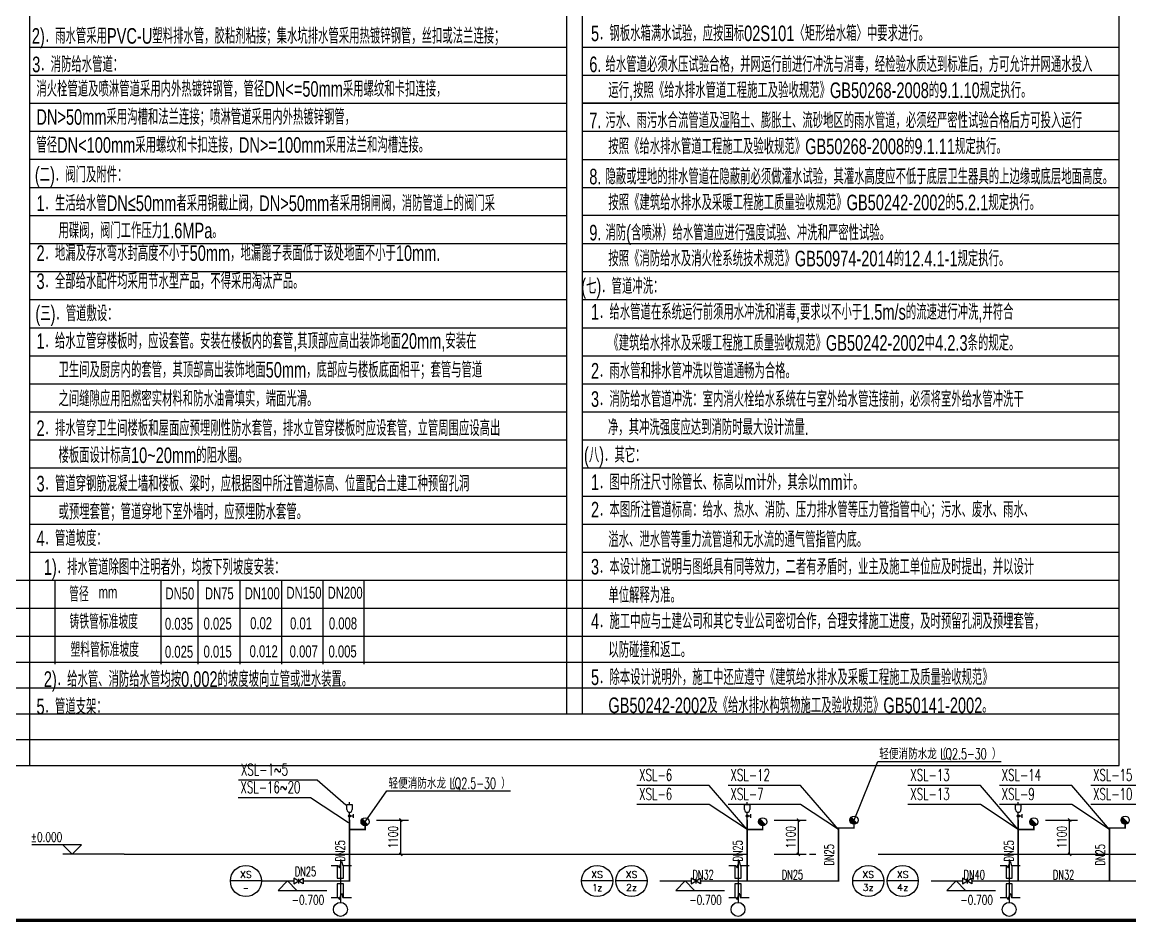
# Model space of a CAD drawing. Extents: x 14204718 to 16986381, y -1556765 to -15898.
# Drawn here: x 14904600 to 14940155, y -262644 to -233777 of the extents above; entities that cross this region are included whole.
import ezdxf
from ezdxf.enums import TextEntityAlignment as Align

# ---------------------------------------------------------------- set-up
doc = ezdxf.new("R2010")
doc.units = 0
doc.header["$LTSCALE"] = 1000
doc.header["$MEASUREMENT"] = 0
doc.linetypes.add('DOTE', pattern=[2.42, 2, -0.2, 0.02, -0.2])
for name, color, linetype in [('DIM_消防', 3, 'Continuous'), ('DOTE', 8, 'DOTE'), ('EQUIP_消火栓', 7, 'Continuous'), ('JZ_0', 7, 'Continuous'), ('JZ_TEXT', 42, 'Continuous'), ('PIPE-消防', 1, 'Continuous'), ('PUB_DIM', 3, 'Continuous'), ('PUB_TEXT', 7, 'Continuous'), ('TEXT_消防', 7, 'Continuous'), ('TK', 4, 'Continuous'), ('TWT_DIM', 3, 'Continuous'), ('TWT_ELEV', 3, 'Continuous'), ('TWT_TEXT', 7, 'Continuous'), ('VALVE_喷淋', 7, 'Continuous'), ('VALVE_消防', 7, 'Continuous')]:
    doc.layers.add(name, color=color, linetype=linetype)
doc.styles.add('_TCH_DIM', font='SIMPLEX', dxfattribs={"bigfont": 'GBCBIG'})
doc.styles.add('_TCH_DIM_T3', font='SIMPLEX', dxfattribs={"width": 0.705882, "bigfont": 'GBCBIG'})
doc.styles.add('_TWT_CIRCLE', font='COMPLEX', dxfattribs={"width": 1.1, "height": 3, "bigfont": 'HZTXT'})
doc.styles.add('_TWT_PIPEDN', font='SIMPLEX', dxfattribs={"width": 0.8, "height": 3, "bigfont": 'HZTXT'})
doc.styles.add('_TWT_SERIAL', font='COMPLEX', dxfattribs={"width": 0.8, "height": 3, "bigfont": 'HZTXT'})
doc.styles.add('DXF', font='ros.shx', dxfattribs={"width": 0.7, "bigfont": 'hzs.shx'})
doc.styles.get("Standard").update_dxf_attribs({"font": 'gbenor.shx', "bigfont": 'gbcbig.shx'})
doc.dimstyles.new('_TWT_ARCH&&100', dxfattribs={"dimtxt": 297.5, "dimasz": 100, "dimexe": 250, "dimexo": 300, "dimgap": 100, "dimtad": 1, "dimdec": 0, "dimzin": 0, "dimdsep": 46, "dimtxsty": '_TCH_DIM_T3', "dimblk": 'ARCHTICK', "dimcen": 0.09, "dimclrt": 7, "dimazin": 2, "dimtfac": 1, "dimtdec": 0, "dimtix": 1, "dimtmove": 2, "dimatfit": 3, "dimfxl": 0, "dimtolj": 1, "dimtzin": 0, "dimarcsym": 0})

# ---------------------------------------------------------------- blocks, each defined once
blk = doc.blocks.new('$valve$00000669')
for p, q in [((0, 0), (212, 0)), ((108, 0), (108, -100)), ((287, 74), (433, 74)), ((433, 74), (433, -76)), ((433, 0), (500, 0)), ((158, -100), (58, -100)), ((433, -76), (287, -76))]:
    blk.add_line(p, q)
at = {"const_width": 31.2}
blk.add_lwpolyline([(108, 16, 1), (108, -16, 1)], format="xyb", close=True, dxfattribs=at)
blk.add_circle((108, 0), 31.2)
blk.add_arc((287, -1), 75, 90, 270)
blk = doc.blocks.new('_ArchTick')
at = {"color": 0, "linetype": 'ByBlock', "const_width": 0.4}
blk.add_lwpolyline([(-0.5, -0.5), (0.5, 0.5)], dxfattribs=at)
blk = doc.blocks.new('*D662')
at = {"layer": 'Defpoints', "color": 0}
for p in [(3923905, -446922), (3924983, -446922), (3923905, -448022)]:
    blk.add_point(p, dxfattribs=at)
at = {"layer": 'TWT_DIM', "color": 0, "lineweight": -2}
for p, q in [((3924205, -446922), (3925233, -446922)), ((3924983, -448022), (3924983, -446922)), ((3924205, -448022), (3925233, -448022))]:
    blk.add_line(p, q, dxfattribs=at)
at = {"layer": 'TWT_DIM', "color": 0, "lineweight": -2, "xscale": 100, "yscale": 100, "zscale": 100}
for p, rotation in [((3924983, -446922), 90), ((3924983, -448022), 270)]:
    blk.add_blockref('_ArchTick', p, dxfattribs=dict(at, rotation=rotation))
at = {"layer": 'TWT_DIM', "color": 7, "insert": (3924734, -447472), "char_height": 297.5, "attachment_point": 5, "rotation": 90, "style": '_TCH_DIM_T3'}
blk.add_mtext('\\A1;1100', dxfattribs=at)
blk = doc.blocks.new('$TwtSys$00000386')
blk.add_line((-93, 93, 0), (93, -93, 0))
blk.add_circle((0, 0, 0), 131)
at = {"color": 0}
for points in [[(34, -127, 0), (-127, 34, 0), (93, -93, 0), (-93, 93, 0)], [(-34, -127, 0), (-127, -34, 0), (34, -127, 0), (-127, 34, 0)], [(-93, -93, 0), (-93, -93, 0), (-34, -127, 0), (-127, -34, 0)]]:
    blk.add_solid(points, dxfattribs=at)
at = {"flags": 9}
blk.add_attdef('A', (0, 0, 0), '', height=0.00524, dxfattribs=at)
blk = doc.blocks.new('$VALVE$00000757')
for p, q in [((-293, 493), (-74, 493)), ((-74, 493), (-29, 423)), ((-29, 423), (33, 631)), ((0, 687), (0, 88)), ((33, 631), (72, 493)), ((72, 493), (355, 493)), ((0, 88), (0, -88)), ((0, -88), (0, -687)), ((-293, -528), (-74, -528)), ((-74, -528), (-29, -598)), ((-29, -598), (33, -390)), ((33, -390), (72, -528)), ((72, -528), (355, -528))]:
    blk.add_line(p, q)
for points in [[(-100, 493), (-100, 88)], [(100, 88), (100, 493)], [(-100, 88), (100, 88)], [(-100, -88), (-100, -528)], [(100, -88), (-100, -88)], [(100, -528), (100, -88)]]:
    blk.add_lwpolyline(points)
blk.add_circle((0, -911), 224)
blk = doc.blocks.new('$VALVE$00000296')
for points in [[(-125, 72), (-125, -72), (125, 72), (125, -72), (-125, 72)], [(0, 60), (0, -64)]]:
    blk.add_lwpolyline(points)
for p in [(-125, 0), (125, 0)]:
    blk.add_point(p)
blk = doc.blocks.new('*D663')
at = {"layer": 'Defpoints', "color": 0}
for p in [(3936668, -446922), (3937745, -446922), (3936668, -448022)]:
    blk.add_point(p, dxfattribs=at)
at = {"layer": 'TWT_DIM', "color": 0, "lineweight": -2}
for p, q in [((3936968, -446922), (3937995, -446922)), ((3937745, -448022), (3937745, -446922)), ((3936968, -448022), (3937995, -448022))]:
    blk.add_line(p, q, dxfattribs=at)
at = {"layer": 'TWT_DIM', "color": 0, "lineweight": -2, "xscale": 100, "yscale": 100, "zscale": 100}
for p, rotation in [((3937745, -446922), 90), ((3937745, -448022), 270)]:
    blk.add_blockref('_ArchTick', p, dxfattribs=dict(at, rotation=rotation))
at = {"layer": 'TWT_DIM', "color": 7, "insert": (3937497, -447472), "char_height": 297.5, "attachment_point": 5, "rotation": 90, "style": '_TCH_DIM_T3'}
blk.add_mtext('\\A1;1100', dxfattribs=at)
blk = doc.blocks.new('*D664')
at = {"layer": 'Defpoints', "color": 0}
for p in [(3945371, -446922), (3946449, -446922), (3945371, -448022)]:
    blk.add_point(p, dxfattribs=at)
at = {"layer": 'TWT_DIM', "color": 0, "lineweight": -2}
for p, q in [((3945671, -446922), (3946699, -446922)), ((3946449, -448022), (3946449, -446922)), ((3945671, -448022), (3946699, -448022))]:
    blk.add_line(p, q, dxfattribs=at)
at = {"layer": 'TWT_DIM', "color": 0, "lineweight": -2, "xscale": 100, "yscale": 100, "zscale": 100}
for p, rotation in [((3946449, -446922), 90), ((3946449, -448022), 270)]:
    blk.add_blockref('_ArchTick', p, dxfattribs=dict(at, rotation=rotation))
at = {"layer": 'TWT_DIM', "color": 7, "insert": (3946200, -447472), "char_height": 297.5, "attachment_point": 5, "rotation": 90, "style": '_TCH_DIM_T3'}
blk.add_mtext('\\A1;1100', dxfattribs=at)
blk = doc.blocks.new('GeYuanFrame_00404686', base_point=(20.09, 4.53))
at = {"layer": 'TK', "const_width": 1}
blk.add_lwpolyline([(45.09, 588.53), (851.09, 588.53), (851.09, 14.53), (45.09, 14.53)], close=True, dxfattribs=at)
blk = doc.blocks.new('121444')
at = {"layer": 'PIPE-消防', "linetype": 'Continuous'}
for points in [[(3923835.2, -447228), (3923835.2, -447253), (3923860.2, -447253)], [(3923835.2, -447228), (3923860.2, -447228), (3923860.2, -447253)], [(3936597.6, -447228), (3936597.6, -447253), (3936622.6, -447253)], [(3936597.6, -447228), (3936622.6, -447228), (3936622.6, -447253)], [(3939030, -447177.3), (3939030, -447152.3), (3939005, -447152.3)], [(3939030, -447177.3), (3939005, -447177.3), (3939005, -447152.3)], [(3939530, -447177.3), (3939530, -447202.3), (3939555, -447202.3)], [(3939530, -447177.3), (3939555, -447177.3), (3939555, -447202.3)], [(3945301.1, -447228), (3945301.1, -447253), (3945326.1, -447253)], [(3945301.1, -447228), (3945326.1, -447228), (3945326.1, -447253)], [(3947733.4, -447177.3), (3947733.4, -447152.3), (3947708.4, -447152.3)], [(3947733.4, -447177.3), (3947708.4, -447177.3), (3947708.4, -447152.3)], [(3948233.4, -447177.3), (3948233.4, -447202.3), (3948258.4, -447202.3)], [(3948233.4, -447177.3), (3948258.4, -447177.3), (3948258.4, -447202.3)], [(3923335.2, -448878), (3923335.2, -448903), (3923360.2, -448903)], [(3923335.2, -448878), (3923360.2, -448878), (3923360.2, -448903)], [(3939030, -448878), (3939055, -448878), (3939055, -448903)], [(3939030, -448878), (3939030, -448903), (3939055, -448903)]]:
    blk.add_hatch(color=256, dxfattribs=at).paths.add_polyline_path(points)
at = {"color": 3}
for p, q in [((3939530, -446927.3), (3940289.1, -445040.1)), ((3940289.1, -445040.1), (3944254.4, -445040.1)), ((3923835.2, -446978, 0), (3924534.4, -445986.3, 0)), ((3924534.4, -445986.3, 0), (3928499.7, -445986.3, 0))]:
    blk.add_line(p, q, dxfattribs=at)
at = {"layer": 'DIM_消防'}
for p, q in [((3922297.1, -445643.3), (3919774.9, -445643.3)), ((3923216.3, -446443.7), (3922297.1, -445643.3)), ((3934882.3, -445813.2), (3932558.6, -445813.2)), ((3936097.6, -447228), (3934882.3, -445813.2)), ((3937814.7, -445813.2), (3935490.9, -445813.2)), ((3939030, -447228), (3937814.7, -445813.2)), ((3943585.8, -445813.2), (3941262, -445813.2)), ((3944801.1, -447228), (3943585.8, -445813.2)), ((3946518.4, -445813.2), (3944194.7, -445813.2)), ((3947733.8, -447228), (3946518.4, -445813.2)), ((3949450.5, -445813.2), (3947126.8, -445813.2)), ((3922083.8, -446206.4), (3919760.1, -446206.4)), ((3923299.2, -447006.9), (3922083.8, -446206.4)), ((3934882.3, -446427.6), (3932558.6, -446427.6)), ((3936097.6, -447228), (3934882.3, -446427.6)), ((3937814.7, -446427.6), (3935490.9, -446427.6)), ((3939030, -447228), (3937814.7, -446427.6)), ((3943585.8, -446427.6), (3941262, -446427.6)), ((3944801.1, -447228), (3943585.8, -446427.6)), ((3946518.4, -446427.6), (3944194.7, -446427.6)), ((3947733.8, -447228), (3946518.4, -446427.6)), ((3949450.5, -446427.6), (3947126.8, -446427.6)), ((3920510.4, -448878), (3919510.4, -448878)), ((3931782.6, -448878), (3930782.6, -448878)), ((3932888.5, -448878), (3931888.5, -448878)), ((3940486, -448878), (3939486, -448878)), ((3941592, -448878), (3940592, -448878))]:
    blk.add_line(p, q, dxfattribs=at)
for centre in [(3920010.4, -448878), (3931282.6, -448878), (3932388.5, -448878), (3939986, -448878), (3941092, -448878)]:
    blk.add_circle(centre, 500, dxfattribs=at)
at = {"layer": 'DOTE', "color": 9, "ltscale": 10}
blk.add_line((3916101.7, -448022.3), (3949233.8, -448022.3), dxfattribs=at)
at = {"layer": 'PIPE-消防', "linetype": 'Continuous', "const_width": 50}
for points in [[(3923335.2, -447228), (3923335.2, -446911.6)], [(3936097.6, -447228), (3936097.6, -446911.6)], [(3944801.1, -447228), (3944801.1, -446911.6)], [(3923335.2, -447228), (3923835.2, -447228)], [(3923335.2, -448578), (3923335.2, -447228)], [(3923835.2, -447228), (3923835.2, -447109)], [(3936097.6, -447228), (3936597.6, -447228)], [(3936097.6, -448578), (3936097.6, -447228)], [(3936597.6, -447228), (3936597.6, -447109)], [(3939030, -447177.3), (3939530, -447177.3)], [(3939030, -448878), (3939030, -447177.3)], [(3939530, -447177.3), (3939530, -447058.3)], [(3944801.1, -447228), (3945301.1, -447228)], [(3944801.1, -448578), (3944801.1, -447228)], [(3945301.1, -447228), (3945301.1, -447109)], [(3947733.4, -447177.3), (3948233.4, -447177.3)], [(3947733.4, -448878), (3947733.4, -447177.3)], [(3948233.4, -447177.3), (3948233.4, -447058.3)], [(3923335.2, -448878), (3923335.2, -448578)], [(3936097.6, -448878), (3936097.6, -448578)], [(3944801.1, -448878), (3944801.1, -448578)], [(3920530.8, -448878), (3921542.9, -448878)], [(3921842.9, -448878), (3923335.2, -448878)], [(3933293.2, -448878), (3934305.3, -448878)], [(3934605.3, -448878), (3936097.6, -448878)], [(3936097.6, -448878), (3939030, -448878)], [(3941996.6, -448878), (3943008.8, -448878)], [(3943308.8, -448878), (3944801.1, -448878)], [(3944801.1, -448878), (3947733.4, -448878)], [(3947733.4, -448878), (3950665.8, -448878)]]:
    blk.add_lwpolyline(points, dxfattribs=at)
at = {"layer": 'TWT_ELEV'}
for p, q in [((3921344.4, -448878), (3921044.4, -449178)), ((3921344.4, -448878), (3921644.4, -449178)), ((3934106.7, -448878), (3933806.7, -449178)), ((3934106.7, -448878), (3934406.7, -449178)), ((3942810.2, -448878), (3942510.2, -449178)), ((3942810.2, -448878), (3943110.2, -449178)), ((3921044.4, -449178), (3922609.4, -449178)), ((3933806.7, -449178), (3935371.7, -449178)), ((3942510.2, -449178), (3944075.2, -449178))]:
    blk.add_line(p, q, dxfattribs=at)
at = {"layer": 'EQUIP_消火栓'}
for p in [(3923835.2, -446978), (3936597.6, -446978), (3939530, -446927.3), (3945301.1, -446978), (3948233.4, -446927.3)]:
    blk.add_blockref('$TwtSys$00000386', p, dxfattribs=at)
at = {"layer": 'VALVE_喷淋', "xscale": 1.125, "yscale": 1.125, "zscale": 1.125, "rotation": 89.99999999999999}
for p in [(3923335.2, -446911.6), (3936097.6, -446911.6), (3944801.1, -446911.6)]:
    blk.add_blockref('$valve$00000669', p, dxfattribs=at)
at = {"layer": 'VALVE_消防'}
for p in [(3923043.5, -448878), (3935805.8, -448878), (3944509.3, -448878)]:
    blk.add_blockref('$VALVE$00000757', p, dxfattribs=at)
at = {"layer": 'VALVE_消防', "xscale": 1.2, "yscale": 1.2, "zscale": 1.2}
for p in [(3921692.9, -448878), (3934455.3, -448878), (3943158.8, -448878)]:
    blk.add_blockref('$VALVE$00000296', p, dxfattribs=at)
at = {"layer": 'DIM_消防', "color": 7, "style": '_TWT_CIRCLE'}
for s, height, p, p2 in [('XS', 211.98, (3919821.7, -448777.6), (3920199.2, -448777.6)), ('XS', 211.98, (3931093.8, -448777.6), (3931471.3, -448777.6)), ('XS', 211.98, (3932199.8, -448777.6), (3932577.3, -448777.6)), ('XS', 211.98, (3939797.3, -448777.6), (3940174.8, -448777.6)), ('XS', 211.98, (3940903.2, -448777.6), (3941280.8, -448777.6)), ('1z', 229.41, (3931120.3, -449204.9), (3931444.8, -449204.9)), ('2z', 216.94, (3932206.7, -449194.5), (3932570.4, -449194.5)), ('3z', 219.43, (3939807.9, -449196.6), (3940164.2, -449196.6)), ('4z', 214.45, (3940906.7, -449192.4), (3941277.3, -449192.4))]:
    blk.add_text(s, height=height, dxfattribs=at).set_placement(p, p2, align=Align.FIT)
at = {"layer": 'DIM_消防', "color": 7, "style": '_TWT_CIRCLE', "width": 0.777778}
blk.add_text('-', height=258.7, dxfattribs=at).set_placement((3919915.6, -449229.6), (3920105.3, -449229.6), align=Align.FIT)
at = {"layer": 'TEXT_消防', "linetype": 'Continuous', "style": '_TWT_PIPEDN', "width": 0.64}
for p in [(3923185.2, -448255), (3935947.6, -448255), (3944651.1, -448255), (3938880, -448379.7), (3947583.4, -448379.7)]:
    blk.add_text('DN25', height=300, rotation=90, dxfattribs=at).set_placement(p)
for s, p in [('DN25', (3921581, -448728)), ('DN32', (3934343.4, -448828)), ('DN25', (3937211.8, -448828)), ('DN40', (3943046.9, -448828)), ('DN32', (3945915.3, -448828))]:
    blk.add_text(s, height=300, dxfattribs=at).set_placement(p)
at = {"layer": 'TWT_TEXT'}
for s, height, style, width, p in [('轻便消防水龙（', 350, '_TWT_PIPEDN', 0.8, (3940341.3, -444972)), ('LQ2.5-30', 350, '_TWT_PIPEDN', 0.64, (3942301.3, -444972)), ('）', 350, '_TWT_PIPEDN', 0.8, (3943954.6, -444972)), ('XSL-1~5', 375, '_TWT_SERIAL', 0.64, (3919849.9, -445493.3)), ('XSL-6', 375, '_TWT_SERIAL', 0.64, (3932633.6, -445663.2)), ('XSL-12', 375, '_TWT_SERIAL', 0.64, (3935565.9, -445663.2)), ('XSL-13', 375, '_TWT_SERIAL', 0.64, (3941337, -445663.2)), ('XSL-14', 375, '_TWT_SERIAL', 0.64, (3944269.7, -445663.2)), ('XSL-15', 375, '_TWT_SERIAL', 0.64, (3947201.8, -445663.2)), ('XSL-16~20', 375, '_TWT_SERIAL', 0.64, (3919835.1, -446056.4)), ('轻便消防水龙（', 350, '_TWT_PIPEDN', 0.8, (3924586.6, -445918.2, 0)), ('LQ2.5-30', 350, '_TWT_PIPEDN', 0.64, (3926546.6, -445918.2, 0)), ('）', 350, '_TWT_PIPEDN', 0.8, (3928199.9, -445918.2, 0)), ('XSL-6', 375, '_TWT_SERIAL', 0.64, (3932633.6, -446277.6)), ('XSL-7', 375, '_TWT_SERIAL', 0.64, (3935565.9, -446277.6)), ('XSL-13', 375, '_TWT_SERIAL', 0.64, (3941337, -446277.6)), ('XSL-9', 375, '_TWT_SERIAL', 0.64, (3944269.7, -446277.6)), ('XSL-10', 375, '_TWT_SERIAL', 0.64, (3947201.8, -446277.6)), ('-0.700', 297.5, '_TCH_DIM', 0.705882, (3921479.4, -449633)), ('-0.700', 297.5, '_TCH_DIM', 0.705882, (3934241.7, -449633)), ('-0.700', 297.5, '_TCH_DIM', 0.705882, (3942945.2, -449633))]:
    blk.add_text(s, height=height, dxfattribs=dict(at, style=style, width=width)).set_placement(p)
at = {"layer": 'TWT_DIM'}
for p1, p2, picture, middle in [((3923905.2, -448022.3), (3923905.2, -446922.3), '*D662', (3924734.3, -447472.3)), ((3936667.6, -448022.3), (3936667.6, -446922.3), '*D663', (3937496.7, -447472.3)), ((3945371.1, -448022.3), (3945371.1, -446922.3), '*D664', (3946200.2, -447472.3))]:
    dim = blk.add_aligned_dim(p1=p1, p2=p2, distance=-1077.8, text='1100', dimstyle='_TWT_ARCH&&100', dxfattribs=at)
    dim.commit()
    dim.dimension.update_dxf_attribs({"geometry": picture, "text_midpoint": middle})

msp = doc.modelspace()

# ---------------------------------------------------------------- linework, layer by layer
at = {"layer": 'JZ_0', "color": 8}
for p, q in [((14904849.7, -257627.6), (14904849.7, -207580.8)), ((14922082.6, -255968.8), (14922082.6, -207580.8)), ((14922582.7, -255968.8), (14922582.7, -207580.8)), ((14939815.7, -257627.6), (14939815.7, -207580.8)), ((14904849.7, -234580.8), (14922082.6, -234580.8)), ((14922582.7, -234580.8), (14939815.7, -234580.8)), ((14904849.7, -235480.8), (14922082.6, -235480.8)), ((14922582.7, -235480.8), (14939815.7, -235480.8)), ((14904849.7, -236380.8), (14922082.6, -236380.8)), ((14939815.7, -236380.8), (14922582.7, -236380.8)), ((14922582.7, -236380.8), (14939815.7, -236380.8)), ((14922082.6, -237280.8), (14904849.7, -237280.8)), ((14939815.7, -237280.8), (14922582.7, -237280.8)), ((14922082.6, -238180.8), (14904849.7, -238180.8)), ((14922582.7, -238180.8), (14939815.7, -238180.8)), ((14904849.7, -239080.8), (14922082.6, -239080.8)), ((14922582.7, -239080.8), (14939815.7, -239080.8)), ((14904849.7, -239980.8), (14922082.6, -239980.8)), ((14904849.7, -239980.8), (14922082.6, -239980.8)), ((14939815.7, -239980.8), (14922582.7, -239980.8)), ((14904849.7, -240880.8), (14922082.6, -240880.8)), ((14922582.7, -240880.8), (14939815.7, -240880.8)), ((14904849.7, -241780.8), (14922082.6, -241780.8)), ((14922582.7, -241780.8), (14939815.7, -241780.8)), ((14904849.7, -242680.8), (14922082.6, -242680.8)), ((14922582.7, -242680.8), (14939815.7, -242680.8)), ((14904849.7, -243580.8), (14922082.6, -243580.8)), ((14904849.7, -243580.8), (14922082.6, -243580.8)), ((14922582.7, -243580.8), (14939815.7, -243580.8)), ((14922582.7, -243580.8), (14939815.7, -243580.8)), ((14904849.7, -244480.8), (14922082.6, -244480.8)), ((14922582.7, -244480.8), (14939815.7, -244480.8)), ((14904849.7, -245380.8), (14922082.6, -245380.8)), ((14922582.7, -245380.8), (14939815.7, -245380.8)), ((14904849.7, -246280.8), (14922082.6, -246280.8)), ((14922582.7, -246280.8), (14939815.7, -246280.8)), ((14904849.7, -247180.8), (14922082.6, -247180.8)), ((14922582.7, -247180.8), (14939815.7, -247180.8)), ((14904849.7, -248080.8), (14922082.6, -248080.8)), ((14922582.7, -248080.8), (14939815.7, -248080.8)), ((14904849.7, -248980.8), (14922082.6, -248980.8)), ((14922582.7, -248980.8), (14939815.7, -248980.8)), ((14904849.7, -249880.8), (14922082.6, -249880.8)), ((14922582.7, -249880.8), (14939815.7, -249880.8)), ((14904849.7, -250780.8), (14922082.6, -250780.8)), ((14922582.7, -250780.8), (14939815.7, -250780.8)), ((14887116.4, -251680.8), (14939815.7, -251680.8)), ((14905644.4, -251680.8), (14905644.4, -254380.8)), ((14909048.7, -251680.8), (14909048.7, -254380.8)), ((14910236.6, -251680.8), (14910236.6, -254380.8)), ((14911582.9, -251680.8), (14911582.9, -254380.8)), ((14912929.2, -251680.8), (14912929.2, -254380.8)), ((14914249.1, -251680.8), (14914249.1, -254380.8)), ((14915569, -251680.8), (14915569, -254380.8)), ((14887116.4, -252580.8), (14939815.7, -252580.8)), ((14887116.4, -253480.8), (14939815.7, -253480.8)), ((14887116.4, -254310.1), (14939815.7, -254310.1)), ((14887116.4, -255139.5), (14939815.7, -255139.5)), ((14887116.4, -255968.8), (14939815.7, -255968.8)), ((14887116.4, -256798.2), (14939815.7, -256798.2)), ((14887116.4, -257627.6), (14939815.7, -257627.6))]:
    msp.add_line(p, q, dxfattribs=at)
at = {"layer": 'PUB_DIM'}
for p, q in [((14906507.2, -260177.9), (14904907.2, -260177.9)), ((14906207.2, -260477.9), (14905907.2, -260177.9)), ((14906207.2, -260477.9), (14906507.2, -260177.9)), ((14907873.9, -260477.9), (14905907.2, -260477.9))]:
    msp.add_line(p, q, dxfattribs=at)

# ---------------------------------------------------------------- block references
at = {"xscale": 100, "yscale": 100, "zscale": 100}
msp.add_blockref('GeYuanFrame_00404686', (14884616.4, -263594.1), dxfattribs=at)
msp.add_blockref('121444', (10991772.2, 187544.4))

# ---------------------------------------------------------------- texts
at = {"layer": 'JZ_TEXT', "style": 'DXF', "width": 0.7}
for s, height, p in [('2)．雨水管采用PVC-U塑料排水管，胶粘剂粘接；集水坑排水管采用热镀锌钢管，丝扣或法兰连接；', 500, (14904910.6, -234468.3)), ('5．钢板水箱满水试验，应按国标02S101〈矩形给水箱〉中要求进行。', 500, (14922858.5, -234386.7)), ('3．消防给水管道：', 500, (14904921.9, -235381.9)), ('6. 给水管道必须水压试验合格，并网运行前进行冲洗与消毒，经检验水质达到标准后，方可允许并网通水投入', 500, (14922804.6, -235380.6)), ('消火栓管道及喷淋管道采用内外热镀锌钢管，管径DN<=50mm采用螺纹和卡扣连接，', 500, (14905056.1, -236168.8)), ('运行,按照《给水排水管道工程施工及验收规范》GB50268-2008的9.1.10规定执行。', 500, (14923416.3, -236212.2)), ('DN>50mm采用沟槽和法兰连接；喷淋管道采用内外热镀锌钢管，', 500, (14905056.1, -237068.8)), ('7. 污水、雨污水合流管道及湿陷土、膨胀土、流砂地区的雨水管道，必须经严密性试验合格后方可投入运行', 500, (14922804.6, -237180.6)), ('管径DN<100mm采用螺纹和卡扣连接，DN>=100mm采用法兰和沟槽连接。', 500, (14905056.1, -237968.8)), ('按照《给水排水管道工程施工及验收规范》GB50268-2008的9.1.11规定执行。', 500, (14923416.3, -238012.2)), ('(二)．阀门及附件：', 500, (14905006.9, -238920.7)), ('8. 隐蔽或埋地的排水管道在隐蔽前必须做灌水试验，其灌水高度应不低于底层卫生器具的上边缘或底层地面高度。', 500, (14922804.6, -238980.6)), ('1．生活给水管DN≤50mm者采用铜截止阀，DN>50mm者采用铜闸阀，消防管道上的阀门采', 500, (14905059.9, -239837.9)), ('按照《建筑给水排水及采暖工程施工质量验收规范》GB50242-2002的5.2.1规定执行。', 500, (14923416.3, -239812.2)), ('用碟阀，阀门工作压力1.6MPa。', 500, (14905766.1, -240712.8)), ('9. 消防(含喷淋）给水管道应进行强度试验、冲洗和严密性试验。', 500, (14922804.6, -240780.6)), ('2．地漏及存水弯水封高度不小于50mm，地漏篦子表面低于该处地面不小于10mm.', 500, (14905059.9, -241437.9)), ('按照《消防给水及消火栓系统技术规范》GB50974-2014的12.4.1-1规定执行。', 500, (14923416.3, -241612.2)), ('3．全部给水配件均采用节水型产品，不得采用淘汰产品。', 500, (14905059.9, -242338.8)), ('  (七)．管道冲洗：', 500, (14922284.9, -242499.2)), ('(三)．管道敷设：', 500, (14905024.5, -243373.4)), ('1．给水管道在系统运行前须用水冲洗和消毒,要求以不小于1.5m/s的流速进行冲洗,并符合', 500, (14922858.5, -243325.2)), ('1．给水立管穿楼板时，应设套管。安装在楼板内的套管,其顶部应高出装饰地面20mm,安装在', 500, (14905059.9, -244258.6)), ('《建筑给水排水及采暖工程施工质量验收规范》GB50242-2002中4.2.3条的规定。', 500, (14923416.3, -244318.5)), ('卫生间及厨房内的套管，其顶部高出装饰地面50mm，底部应与楼板底面相平；套管与管道', 500, (14905766.1, -245182.5)), ('2．雨水管和排水管冲洗以管道通畅为合格。', 500, (14922858.5, -245212.4)), ('之间缝隙应用阻燃密实材料和防水油膏填实，端面光滑。', 500, (14905766.1, -246108.9)), ('3．消防给水管道冲洗：室内消火栓给水系统在与室外给水管连接前，必须将室外给水管冲洗干', 500, (14922858.5, -246120.8)), ('2．排水管穿卫生间楼板和屋面应预埋刚性防水套管，排水立管穿楼板时应设套管，立管周围应设高出', 500, (14905059.9, -247054.1)), ('净，其冲洗强度应达到消防时最大设计流量.', 500, (14923402.4, -247026)), ('楼板面设计标高10~20mm的阻水圈。', 500, (14905766.1, -247922.8)), ('(八)．其它：', 500, (14922634.3, -247911.3)), ('3．管道穿钢筋混凝土墙和楼板、粱时，应根据图中所注管道标高、位置配合土建工种预留孔洞', 500, (14905059.9, -248833.6)), ('1．图中所注尺寸除管长、标高以m计外，其余以mm计。', 500, (14922858.5, -248789.8)), ('或预埋套管；管道穿地下室外墙时，应预埋防水套管。', 500, (14905766.1, -249734.4)), ('2．本图所注管道标高：给水、热水、消防、压力排水管等压力管指管中心；污水、废水、雨水、', 500, (14922858.5, -249667.9)), ('4．管道坡度：', 500, (14905059.9, -250588)), ('溢水、泄水管等重力流管道和无水流的通气管指管内底。', 500, (14923416.3, -250626.4)), ('1)．排水管道除图中注明者外，均按下列坡度安装：', 500, (14905295.1, -251510.7)), ('3．本设计施工说明与图纸具有同等效力，二者有矛盾时，业主及施工单位应及时提出，并以设计', 500, (14922858.5, -251501.1)), ('管径', 471.43, (14906110.2, -252367.9)), ('mm', 385.71, (14907052.9, -252258.8)), ('DN50', 385.71, (14909200.3, -252300.5)), ('DN75', 385.71, (14910466.4, -252300.4)), ('DN100', 385.71, (14911743.9, -252295.5)), ('DN150', 385.71, (14913084.5, -252278.2)), ('DN200', 385.71, (14914404.4, -252278.2)), ('单位解释为准。', 500, (14923416.3, -252411.1)), ('铸铁管标准坡度', 471.43, (14906121.9, -253246.3)), ('4．施工中应与土建公司和其它专业公司密切合作，合理安排施工进度，及时预留孔洞及预埋套管，', 500, (14922858.5, -253248.7)), ('0.035', 385.71, (14909183.8, -253272)), ('0.025', 385.71, (14910423.5, -253266.1)), ('0.02', 385.71, (14911917.9, -253255.6)), ('0.01', 385.71, (14913198.9, -253261.1)), ('0.008', 385.71, (14914446.5, -253261.1)), ('塑料管标准坡度', 471.43, (14906153.2, -254145.9)), ('0.025', 385.71, (14909183.8, -254172)), ('0.015', 385.71, (14910423.5, -254166.1)), ('0.012', 385.71, (14911901, -254155.2)), ('0.007', 385.71, (14913186.7, -254160.7)), ('0.005', 385.71, (14914434.4, -254160.7)), ('以防碰撞和返工。', 500, (14923416.3, -254164.2)), ('2)．给水管、消防给水管均按0.002的坡度坡向立管或泄水装置。', 500, (14905295.1, -255105.6)), ('5．除本设计说明外，施工中还应遵守《建筑给水排水及采暖工程施工及质量验收规范》', 500, (14922858.5, -255045.7)), ('5．管道支架：', 500, (14905059.9, -255986.6)), ('GB50242-2002及《给水排水构筑物施工及验收规范》GB50141-2002。', 500, (14923416.3, -255946.6))]:
    msp.add_text(s, height=height, dxfattribs=at).set_placement(p)
at = {"layer": 'PUB_TEXT', "style": '_TCH_DIM', "width": 0.705882}
msp.add_text('%%P0.000', height=297.5, dxfattribs=at).set_placement((14904877.2, -260072.9))

doc.saveas('drawing.dxf')
